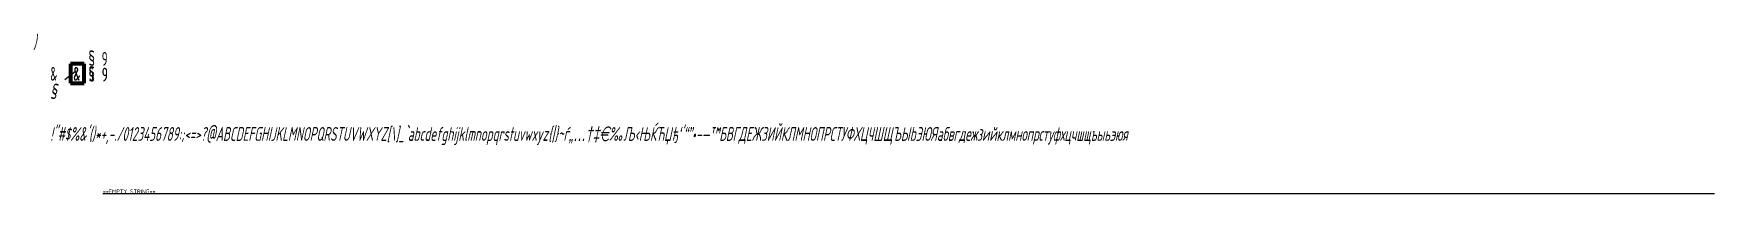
# Model space of a CAD drawing. Extents: x -18 to 408, y 0 to 41.
import ezdxf

# ---------------------------------------------------------------- set-up
doc = ezdxf.new("R2010")
doc.units = 0
doc.header["$LTSCALE"] = 2000
doc.linetypes.add('DASHDOT2', pattern=[12.7, 6.35, -3.175, 0, -3.175])
doc.layers.add('DefaultErrorLayer', color=7, linetype='Continuous')
doc.layers.add('TEXT', color=4, linetype='Continuous')
doc.styles.get("Standard").update_dxf_attribs({"font": 'isocp.shx'})

msp = doc.modelspace()

# ---------------------------------------------------------------- linework, layer by layer
at = {"layer": 'TEXT'}
for p, q in [((-9.6181657912, 28.8654473204), (-6.9555883881, 31.0035515761)), ((-6.9555883881, 31.0035515761), (-7.0905386751, 30.9531736242)), ((-6.9555883881, 31.0035515761), (-7.037461115, 30.8782268433))]:
    msp.add_line(p, q, dxfattribs=at)
at = {"layer": 'TEXT', "color": 1, "lineweight": 100}
for p, q in [((-8.1748730003, 32.8589269062), (-8.1748730003, 27.9533408404)), ((-4.7409627543, 32.8589269062), (-8.1748730003, 32.8589269062)), ((-4.7409627543, 27.9533408404), (-4.7409627543, 32.8589269062)), ((-8.1748730003, 27.9533408404), (-4.7409627543, 27.9533408404))]:
    msp.add_line(p, q, dxfattribs=at)
at = {"layer": 'TEXT', "linetype": 'DASHDOT2'}
msp.add_line((0, 0), (408.2361119001, 0), dxfattribs=at)
at = {"layer": 'TEXT', "color": 7, "lineweight": 0}
for points in [[(-7.1370489081, 29.5176507738, 0), (-6.4317955816, 31.0923191242, 0), (-6.4125363881, 31.1436769737, 0), (-6.3978627168, 31.1977861366, 0), (-6.3868574633, 31.2546466128, 0), (-6.3795206277, 31.313341298, 0), (-6.3767693143, 31.3720359832, 0), (-6.3786035232, 31.4316477728, 0), (-6.3850232544, 31.490342458, 0), (-6.3951114034, 31.5472029342, 0), (-6.4097850747, 31.6022292016, 0), (-6.4281271638, 31.6545041555, 0), (-6.4501376708, 31.7031106917, 0), (-6.4758165955, 31.7471317056, 0), (-6.5042468336, 31.7865671971, 0), (-6.5354283851, 31.8214171665, 0), (-6.56936125, 31.850764509, 0), (-6.6042112193, 31.872775016, 0), (-6.641812502, 31.8892828962, 0), (-6.6794137847, 31.8993710452, 0), (-6.7179321718, 31.903039463, 0), (-6.756450559, 31.8993710452, 0), (-6.7940518416, 31.8892828962, 0), (-6.8316531243, 31.872775016, 0), (-6.8665030936, 31.850764509, 0), (-6.9004359585, 31.8214171665, 0), (-6.93161751, 31.7865671971, 0), (-6.9600477481, 31.7471317056, 0), (-6.9857266729, 31.7031106917, 0), (-7.0077371798, 31.6545041555, 0), (-7.0260792689, 31.6022292016, 0), (-7.0407529402, 31.5472029342, 0), (-7.0508410892, 31.490342458, 0), (-7.0572608204, 31.4316477728, 0), (-7.0590950293, 31.3720359832, 0), (-7.056343716, 31.313341298, 0), (-7.0499239848, 31.2546466128, 0), (-7.0380016269, 31.1977861366, 0), (-7.0233279556, 31.1436769737, 0), (-7.004068762, 31.0923191242, 0), (-6.0374406657, 28.7298580463, 0)], [(-7.1370489081, 29.5176507738, 0), (-7.1526396838, 29.4635416109, 0), (-7.1654791462, 29.4075982391, 0), (-7.1728159818, 29.3498206584, 0), (-7.1764843997, 29.2911259732, 0), (-7.1755672952, 29.2315141836, 0), (-7.1709817729, 29.1728194984, 0), (-7.1618107284, 29.1159590222, 0), (-7.1480541615, 29.0600156504, 0), (-7.1306291769, 29.0077406964, 0), (-7.1095357744, 28.9582170558, 0), (-7.0847739541, 28.9132789375, 0), (-7.0572608204, 28.872009237, 0), (-7.0269963734, 28.8362421632, 0), (-6.993980613, 28.8059777162, 0), (-6.9591306437, 28.7812158959, 0), (-6.9224464654, 28.7637909112, 0), (-6.8848451828, 28.7518685533, 0), (-6.8463267956, 28.7463659265, 0), (-6.8078084085, 28.7482001354, 0), (-6.7702071258, 28.7564540756, 0), (-6.7326058431, 28.7711277468, 0), (-6.6968387693, 28.7922211493, 0), (-6.6629059045, 28.819734283, 0), (-6.6308072485, 28.8527500434, 0)], [(-5.8118329696, 29.7973676328, 0), (-6.6308072485, 28.8527500434, 0)]]:
    msp.add_polyline3d(points, dxfattribs=at)
at = {"layer": 'TEXT', "color": 4, "lineweight": 0}
for points in [[(-2.6229610485, 31.5131169626, 0), (-2.6392221743, 31.5720635436, 0), (-2.6595485815, 31.6279611635, 0), (-2.6839402702, 31.679793502, 0), (-2.7123972404, 31.7255279183, 0), (-2.7439031716, 31.7661807328, 0), (-2.7794743843, 31.8007356251, 0), (-2.8170782377, 31.8281762749, 0), (-2.8556984115, 31.8485026822, 0), (-2.896351226, 31.8617148469, 0), (-2.9380203608, 31.8667964487, 0), (-2.9796894957, 31.864763808, 0), (-3.0203423102, 31.8546006043, 0), (-3.0599788043, 31.8373231582, 0), (-3.0985989781, 31.8119151491, 0), (-3.1341701908, 31.7793928975, 0), (-3.1677087627, 31.7417890441, 0), (-3.1971820532, 31.6970709482, 0), (-3.2236063827, 31.6472712504, 0), (-3.2449491103, 31.5934062712, 0), (-3.2632428768, 31.5354760106, 0), (-3.2754387211, 31.4744967888, 0), (-3.283569284, 31.4114849263, 0), (-3.2866182451, 31.3484730639, 0), (-3.2845856044, 31.284444881, 0), (-3.2774713619, 31.2214330186, 0), (-3.2652755175, 31.1604537968, 0), (-3.2490143917, 31.1025235362, 0), (-3.2276716641, 31.0476422366, 0), (-3.202263655, 30.9968262185, 0), (-3.1727903645, 30.9510918022, 0), (-3.1402681129, 30.9114553081, 0), (-3.1046969003, 30.8789330565, 0), (-3.0670930469, 30.852508727, 0), (-3.0274565527, 30.8331986402, 0), (-2.9868037382, 30.8210027958, 0), (-2.9451346034, 30.8179538347, 0)], [(0.2664377417, 28.5485104656, 0), (0.3324985653, 28.5871306393, 0), (0.3965267481, 28.6328650556, 0), (0.4585222902, 28.6857137145, 0), (0.5174688712, 28.7436439751, 0), (0.5733664911, 28.8086884783, 0), (0.6272314704, 28.8798309037, 0), (0.6770311681, 28.9560549309, 0), (0.7237819048, 29.0373605599, 0), (0.76646736, 29.1227314703, 0), (0.8061038541, 29.2131839825, 0), (0.8406587464, 29.3077017762, 0), (0.8711483573, 29.405268531, 0), (0.8965563664, 29.5058842469, 0), (0.917899094, 29.6095489239, 0), (0.9351765401, 29.7142299212, 0), (0.9473723845, 29.8219598796, 0), (0.954486627, 29.929689838, 0), (0.9565192678, 30.0374197964, 0), (0.9565192678, 30.9998751796, 0), (0.954486627, 31.0730502457, 0), (0.9473723845, 31.1452089914, 0), (0.9341602198, 31.2163514168, 0), (0.917899094, 31.284444881, 0), (0.895540046, 31.3505057046, 0), (0.870132037, 31.4114849263, 0), (0.8396424261, 31.4683988666, 0), (0.8061038541, 31.5202312051, 0), (0.7695163211, 31.5659656214, 0), (0.7298798269, 31.6066184359, 0), (0.6871943717, 31.6391406875, 0), (0.6424762758, 31.6655650169, 0), (0.5967418595, 31.6848751038, 0), (0.5499911228, 31.6960546278, 0), (0.5022240658, 31.7001199093, 0), (0.4544570087, 31.6960546278, 0), (0.4077062721, 31.6848751038, 0), (0.3619718558, 31.6655650169, 0), (0.3172537598, 31.6391406875, 0), (0.2745683046, 31.6066184359, 0), (0.2349318105, 31.5659656214, 0), (0.1973279571, 31.5202312051, 0), (0.1637893851, 31.4683988666, 0), (0.1343160946, 31.4114849263, 0), (0.1078917652, 31.3505057046, 0), (0.0865490376, 31.284444881, 0), (0.0692715914, 31.2163514168, 0), (0.0570757471, 31.1452089914, 0), (0.0499615045, 31.0730502457, 0), (0.0469125434, 30.9998751796, 0), (0.0469125434, 30.6502609749, 0), (0.0499615045, 30.5770859088, 0), (0.0570757471, 30.5049271631, 0), (0.0692715914, 30.4337847377, 0), (0.0865490376, 30.3656912735, 0), (0.1078917652, 30.3006467703, 0), (0.1343160946, 30.2386512282, 0), (0.1637893851, 30.1817372879, 0), (0.1973279571, 30.1299049494, 0), (0.2349318105, 30.0841705331, 0), (0.2745683046, 30.0435177186, 0), (0.3172537598, 30.010995467, 0), (0.3619718558, 29.9845711376, 0), (0.4077062721, 29.9652610507, 0), (0.4544570087, 29.9540815267, 0), (0.5022240658, 29.9500162453, 0), (0.9565192678, 29.9500162453, 0)], [(-3.2683244786, 29.0719154522, 0), (-3.2520633528, 29.0129688712, 0), (-3.2317369456, 28.9570712512, 0), (-3.2073452569, 28.9052389128, 0), (-3.1788882867, 28.8595044964, 0), (-3.1463660351, 28.8188516819, 0), (-3.1118111428, 28.7842967896, 0), (-3.0742072894, 28.7568561398, 0), (-3.0345707953, 28.7355134122, 0), (-2.9949343011, 28.7233175679, 0), (-2.9532651663, 28.7172196457, 0), (-2.9115960314, 28.7202686068, 0), (-2.8709432169, 28.7304318104, 0), (-2.8313067228, 28.7477092566, 0), (-2.792686549, 28.7731172656, 0), (-2.7571153363, 28.8056395172, 0), (-2.7235767644, 28.8432433706, 0), (-2.6941034739, 28.8879614666, 0), (-2.6676791444, 28.9377611643, 0), (-2.6463364168, 28.9916261436, 0), (-2.6280426503, 29.0495564042, 0), (-2.615846806, 29.1105356259, 0), (-2.6077162431, 29.1725311681, 0), (-2.604667282, 29.2365593509, 0), (-2.6066999227, 29.3005875337, 0), (-2.6138141652, 29.3635993962, 0), (-2.6260100096, 29.4245786179, 0), (-2.6422711354, 29.4825088786, 0), (-2.663613863, 29.5373901781, 0), (-2.6890218721, 29.5882061963, 0), (-2.7184951626, 29.6339406126, 0), (-2.7510174142, 29.6735771067, 0), (-2.7855723065, 29.7060993583, 0), (-2.8241924802, 29.7325236877, 0), (-2.862812654, 29.7518337746, 0), (-2.9044817889, 29.7640296189, 0), (-2.9451346034, 29.76707858, 0)]]:
    msp.add_polyline3d(points, dxfattribs=at)
msp.add_polyline3d([(-2.604667282, 30.2925162074, 0), (-2.6066999227, 30.3555280698, 0), (-2.6148304856, 30.4185399323, 0), (-2.6270263299, 30.4785028337, 0), (-2.6432874557, 30.5364330943, 0), (-2.6646301834, 30.5902980736, 0), (-2.6900381924, 30.6400977713, 0), (-2.7195114829, 30.6858321876, 0), (-2.7520337345, 30.7244523614, 0), (-2.7865886268, 30.756974613, 0), (-2.8241924802, 30.7833989424, 0), (-2.8638289744, 30.8027090293, 0), (-2.9044817889, 30.8138885533, 0), (-2.9451346034, 30.8179538347, 0), (-2.9868037382, 30.8138885533, 0), (-3.0274565527, 30.8027090293, 0), (-3.0660767265, 30.7833989424, 0), (-3.1036805799, 30.756974613, 0), (-3.1392517926, 30.7244523614, 0), (-3.1717740442, 30.6858321876, 0), (-3.2012473347, 30.6400977713, 0), (-3.2266553437, 30.5902980736, 0), (-3.2479980714, 30.5364330943, 0), (-3.2642591971, 30.4785028337, 0), (-3.2764550415, 30.4185399323, 0), (-3.2845856044, 30.3555280698, 0), (-3.2866182451, 30.2925162074, 0), (-3.2845856044, 30.2295043449, 0), (-3.2764550415, 30.1664924824, 0), (-3.2642591971, 30.1065295811, 0), (-3.2479980714, 30.0485993204, 0), (-3.2266553437, 29.9947343412, 0), (-3.2012473347, 29.9439183231, 0), (-3.1717740442, 29.8992002271, 0), (-3.1392517926, 29.8605800534, 0), (-3.1036805799, 29.8280578018, 0), (-3.0660767265, 29.8016334724, 0), (-3.0274565527, 29.7823233855, 0), (-2.9868037382, 29.7711438615, 0), (-2.9451346034, 29.76707858, 0), (-2.9044817889, 29.7711438615, 0), (-2.8638289744, 29.7823233855, 0), (-2.8241924802, 29.8016334724, 0), (-2.7865886268, 29.8280578018, 0), (-2.7520337345, 29.8605800534, 0), (-2.7195114829, 29.8992002271, 0), (-2.6900381924, 29.9439183231, 0), (-2.6646301834, 29.9947343412, 0), (-2.6432874557, 30.0485993204, 0), (-2.6270263299, 30.1065295811, 0), (-2.6148304856, 30.1664924824, 0), (-2.6066999227, 30.2295043449, 0), (-2.604667282, 30.2925162074, 0)], close=True, dxfattribs=at)

# ---------------------------------------------------------------- texts
at = {"linetype": 'DASHDOT2', "width": 0.65}
for p in [(-13.3237626534, 28.5717722583), (-7.518367918, 28.5717722583)]:
    msp.add_text('&', height=3.5, dxfattribs=at).set_placement(p)
at = {"color": 7, "lineweight": 0}
msp.add_text('**EMPTY STRING**', height=1, dxfattribs=at).set_placement((0, 0))
msp.add_text('**EMPTY STRING**', height=1, dxfattribs=at).set_placement((0, 0))
msp.add_text('**EMPTY STRING**', height=1, dxfattribs=at).set_placement((0, 0))
at = {"color": 4, "lineweight": 0}
msp.add_text('**EMPTY STRING**', height=1, dxfattribs=at).set_placement((0, 0))
msp.add_text('**EMPTY STRING**', height=1, dxfattribs=at).set_placement((0, 0))
msp.add_text('**EMPTY STRING**', height=1, dxfattribs=at).set_placement((0, 0))
msp.add_text('**EMPTY STRING**', height=1, dxfattribs=at).set_placement((0, 0))
at = {"layer": 'DefaultErrorLayer', "linetype": 'DASHDOT2', "oblique": 12, "width": 0.65}
msp.add_text(')', height=3.5, dxfattribs=at).set_placement((-17.6223535441, 36.6612049231))
at = {"layer": 'TEXT', "linetype": 'DASHDOT2', "width": 0.65}
for s, p in [('§', (-3.6106613798, 32.5462994041)), ('9', (-0.3017486335, 32.3731950242)), ('§', (-3.6106613798, 28.5462994041)), ('9', (-0.3017486335, 28.3731950242))]:
    msp.add_text(s, height=3.5, dxfattribs=at).set_placement(p)
at = {"layer": 'TEXT', "linetype": 'DASHDOT2', "oblique": 12, "width": 0.65}
for s, p in [('§', (-13.3237626534, 24.1155991477)), ('!"#$%&\'()*+,-./0123456789:;<=>?@ABCDEFGHIJKLMNOPQRSTUVWXYZ[\\]_`abcdefghijklmnopqrstuvwxyz{|}~ѓ„…†‡€‰Љ‹ЊЌЋЏђ‘’“”•–—™БВГДЕЖЗИЙКЛМНОПРСТУФХЦЧШЩЪЫЬЭЮЯабвгдежзийклмнопрстуфхцчшщъыьэюя', (-13.3237626534, 13.3237626534))]:
    msp.add_text(s, height=3.5, dxfattribs=at).set_placement(p)

doc.saveas('drawing.dxf')
